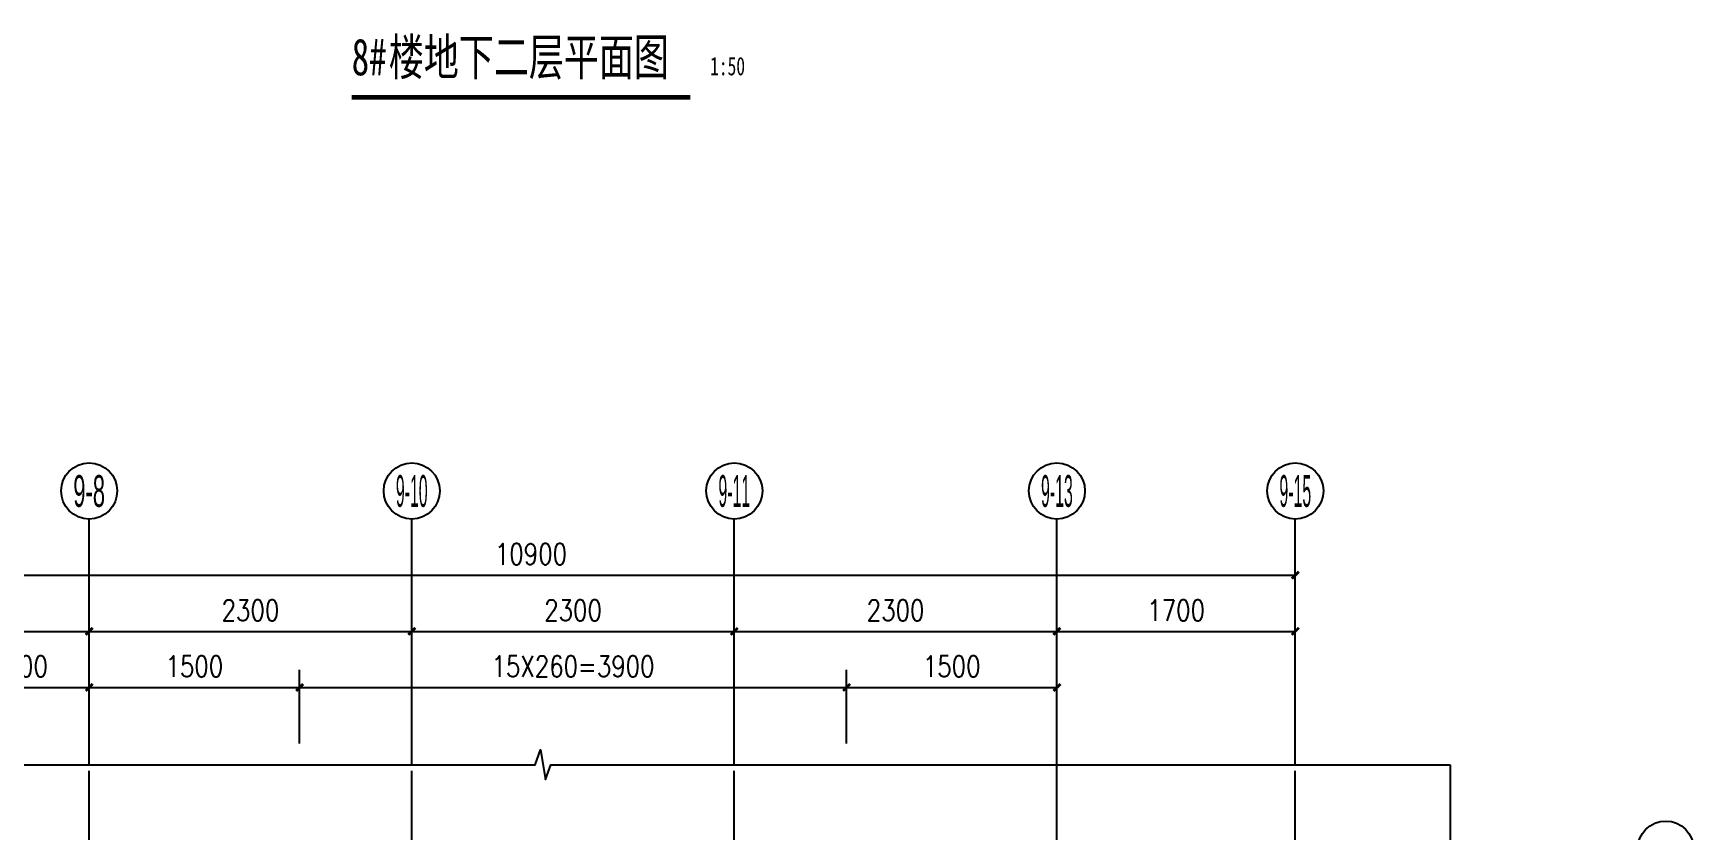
# Model space of a CAD drawing. Extents: x 718358 to 1668613, y -348838 to -159582.
# Drawn here: x 755953 to 767793, y -251626 to -245944 of the extents above; entities that cross this region are included whole.
import ezdxf
from ezdxf.enums import TextEntityAlignment as Align

# ---------------------------------------------------------------- set-up
doc = ezdxf.new("R2010")
doc.units = 0
doc.header["$LTSCALE"] = 1000
doc.linetypes.add('DASH', pattern=[0.35, 0.25, -0.1])
doc.linetypes.add('DOTE', pattern=[2.42, 2, -0.2, 0.02, -0.2])
for name, color, linetype in [('停车位', 5, 'Continuous'), ('建-尺寸', 73, 'Continuous'), ('建-符号', 3, 'Continuous'), ('建-符号说明', 7, 'Continuous'), ('建-轴标', 3, 'Continuous'), ('建-轴网', 14, 'DOTE')]:
    doc.layers.add(name, color=color, linetype=linetype)
doc.styles.add('_TCH_AXIS', font='gt宽度调整.shx', dxfattribs={"bigfont": 'gt国标汉字.shx'})
doc.styles.add('DIM_FONT', font='SIMPLEX.shx', dxfattribs={"width": 0.8, "bigfont": 'GBCBIG.shx'})
doc.styles.add('黑体字', font='simhei.ttf', dxfattribs={"width": 0.7})
doc.dimstyles.new('DIMN50', dxfattribs={"dimscale": 0.5, "dimtxt": 300, "dimasz": 100, "dimexe": 250, "dimexo": 300, "dimgap": 150, "dimtad": 1, "dimdec": 0, "dimzin": 0, "dimdsep": 46, "dimtxsty": 'DIM_FONT', "dimblk": 'ARCHTICK', "dimcen": 0.09, "dimdle": 1, "dimclrt": 7, "dimazin": 2, "dimtfac": 1, "dimtdec": 0, "dimtix": 1, "dimtmove": 2, "dimatfit": 3, "dimldrblk": 'ARCHTICK', "dimfxl": 1, "dimtolj": 1, "dimtzin": 0, "dimarcsym": 0})

# ---------------------------------------------------------------- blocks, each defined once
blk = doc.blocks.new('_ArchTick')
at = {"color": 0, "linetype": 'ByBlock', "const_width": 0.4}
blk.add_lwpolyline([(-0.5, -0.5), (0.5, 0.5)], dxfattribs=at)
blk = doc.blocks.new('*D3310')
at = {"layer": 'Defpoints', "color": 0, "transparency": 16777216}
for p in [(764952, -249805), (754052, -250976), (764952, -250976)]:
    blk.add_point(p, dxfattribs=at)
at = {"layer": '建-尺寸', "color": 0, "lineweight": -2, "transparency": 16777216}
for p, q in [((754052, -250826), (754052, -249680)), ((764952, -250826), (764952, -249680)), ((754051, -249805), (764953, -249805))]:
    blk.add_line(p, q, dxfattribs=at)
at = {"layer": '建-尺寸', "color": 0, "lineweight": -2, "transparency": 16777216, "xscale": 50, "yscale": 50, "zscale": 50, "rotation": 180}
blk.add_blockref('_ArchTick', (754052, -249805), dxfattribs=at)
at = {"layer": '建-尺寸', "color": 0, "lineweight": -2, "transparency": 16777216, "xscale": 50, "yscale": 50, "zscale": 50}
blk.add_blockref('_ArchTick', (764952, -249805), dxfattribs=at)
at = {"layer": '建-尺寸', "color": 7, "transparency": 16777216, "insert": (759502, -249655), "char_height": 150, "attachment_point": 5, "style": 'DIM_FONT'}
blk.add_mtext('\\A1;10900', dxfattribs=at)
blk = doc.blocks.new('*D3312')
at = {"layer": 'Defpoints', "color": 0, "transparency": 16777216}
for p in [(756352, -250605), (755352, -251155), (756352, -251155)]:
    blk.add_point(p, dxfattribs=at)
at = {"layer": '建-尺寸', "color": 0, "lineweight": -2, "transparency": 16777216}
for p, q in [((755352, -251005), (755352, -250480)), ((756352, -251005), (756352, -250480)), ((755352, -250605), (756352, -250605))]:
    blk.add_line(p, q, dxfattribs=at)
at = {"layer": '建-尺寸', "color": 0, "lineweight": -2, "transparency": 16777216, "xscale": 50, "yscale": 50, "zscale": 50, "rotation": 180}
blk.add_blockref('_ArchTick', (755352, -250605), dxfattribs=at)
at = {"layer": '建-尺寸', "color": 0, "lineweight": -2, "transparency": 16777216, "xscale": 50, "yscale": 50, "zscale": 50}
blk.add_blockref('_ArchTick', (756352, -250605), dxfattribs=at)
at = {"layer": '建-尺寸', "color": 7, "transparency": 16777216, "insert": (755852, -250455), "char_height": 150, "attachment_point": 5, "style": 'DIM_FONT'}
blk.add_mtext('\\A1;1000', dxfattribs=at)
blk = doc.blocks.new('*D3313')
at = {"layer": 'Defpoints', "color": 0, "transparency": 16777216}
for p in [(757852, -250605), (756352, -251155), (757852, -251155)]:
    blk.add_point(p, dxfattribs=at)
at = {"layer": '建-尺寸', "color": 0, "lineweight": -2, "transparency": 16777216}
for p, q in [((756352, -251005), (756352, -250480)), ((757852, -251005), (757852, -250480)), ((756351, -250605), (757853, -250605))]:
    blk.add_line(p, q, dxfattribs=at)
at = {"layer": '建-尺寸', "color": 0, "lineweight": -2, "transparency": 16777216, "xscale": 50, "yscale": 50, "zscale": 50, "rotation": 180}
blk.add_blockref('_ArchTick', (756352, -250605), dxfattribs=at)
at = {"layer": '建-尺寸', "color": 0, "lineweight": -2, "transparency": 16777216, "xscale": 50, "yscale": 50, "zscale": 50}
blk.add_blockref('_ArchTick', (757852, -250605), dxfattribs=at)
at = {"layer": '建-尺寸', "color": 7, "transparency": 16777216, "insert": (757102, -250455), "char_height": 150, "attachment_point": 5, "style": 'DIM_FONT'}
blk.add_mtext('\\A1;1500', dxfattribs=at)
blk = doc.blocks.new('*D3314')
at = {"layer": 'Defpoints', "color": 0, "transparency": 16777216}
for p in [(761752, -250605), (757852, -251155), (761752, -251155)]:
    blk.add_point(p, dxfattribs=at)
at = {"layer": '建-尺寸', "color": 0, "lineweight": -2, "transparency": 16777216}
for p, q in [((757852, -251005), (757852, -250480)), ((761752, -251005), (761752, -250480)), ((757852, -250605), (761753, -250605))]:
    blk.add_line(p, q, dxfattribs=at)
at = {"layer": '建-尺寸', "color": 0, "lineweight": -2, "transparency": 16777216, "xscale": 50, "yscale": 50, "zscale": 50, "rotation": 180}
blk.add_blockref('_ArchTick', (757852, -250605), dxfattribs=at)
at = {"layer": '建-尺寸', "color": 0, "lineweight": -2, "transparency": 16777216, "xscale": 50, "yscale": 50, "zscale": 50}
blk.add_blockref('_ArchTick', (761752, -250605), dxfattribs=at)
at = {"layer": '建-尺寸', "color": 7, "transparency": 16777216, "insert": (759802, -250455), "char_height": 150, "attachment_point": 5, "style": 'DIM_FONT'}
blk.add_mtext('\\A1;15X260=3900', dxfattribs=at)
blk = doc.blocks.new('*D3315')
at = {"layer": 'Defpoints', "color": 0, "transparency": 16777216}
for p in [(763252, -250605), (761752, -251155), (763252, -251155)]:
    blk.add_point(p, dxfattribs=at)
at = {"layer": '建-尺寸', "color": 0, "lineweight": -2, "transparency": 16777216}
for p, q in [((761752, -251005), (761752, -250480)), ((763252, -251005), (763252, -250480)), ((761752, -250605), (763253, -250605))]:
    blk.add_line(p, q, dxfattribs=at)
at = {"layer": '建-尺寸', "color": 0, "lineweight": -2, "transparency": 16777216, "xscale": 50, "yscale": 50, "zscale": 50, "rotation": 180}
blk.add_blockref('_ArchTick', (761752, -250605), dxfattribs=at)
at = {"layer": '建-尺寸', "color": 0, "lineweight": -2, "transparency": 16777216, "xscale": 50, "yscale": 50, "zscale": 50}
blk.add_blockref('_ArchTick', (763252, -250605), dxfattribs=at)
at = {"layer": '建-尺寸', "color": 7, "transparency": 16777216, "insert": (762502, -250455), "char_height": 150, "attachment_point": 5, "style": 'DIM_FONT'}
blk.add_mtext('\\A1;1500', dxfattribs=at)
blk = doc.blocks.new('*D3316')
at = {"layer": 'Defpoints', "color": 0, "transparency": 16777216}
for p in [(756352, -250205), (754052, -251155), (756352, -251155)]:
    blk.add_point(p, dxfattribs=at)
at = {"layer": '建-尺寸', "color": 0, "lineweight": -2, "transparency": 16777216}
for p, q in [((754052, -251005), (754052, -250080)), ((756352, -251005), (756352, -250080)), ((754052, -250205), (756352, -250205))]:
    blk.add_line(p, q, dxfattribs=at)
at = {"layer": '建-尺寸', "color": 0, "lineweight": -2, "transparency": 16777216, "xscale": 50, "yscale": 50, "zscale": 50, "rotation": 180}
blk.add_blockref('_ArchTick', (754052, -250205), dxfattribs=at)
at = {"layer": '建-尺寸', "color": 0, "lineweight": -2, "transparency": 16777216, "xscale": 50, "yscale": 50, "zscale": 50}
blk.add_blockref('_ArchTick', (756352, -250205), dxfattribs=at)
at = {"layer": '建-尺寸', "color": 7, "transparency": 16777216, "insert": (755202, -250055), "char_height": 150, "attachment_point": 5, "style": 'DIM_FONT'}
blk.add_mtext('\\A1;2300', dxfattribs=at)
blk = doc.blocks.new('*D3317')
at = {"layer": 'Defpoints', "color": 0, "transparency": 16777216}
for p in [(758652, -250205), (756352, -251155), (758652, -251155)]:
    blk.add_point(p, dxfattribs=at)
at = {"layer": '建-尺寸', "color": 0, "lineweight": -2, "transparency": 16777216}
for p, q in [((756352, -251005), (756352, -250080)), ((758652, -251005), (758652, -250080)), ((756351, -250205), (758652, -250205))]:
    blk.add_line(p, q, dxfattribs=at)
at = {"layer": '建-尺寸', "color": 0, "lineweight": -2, "transparency": 16777216, "xscale": 50, "yscale": 50, "zscale": 50, "rotation": 180}
blk.add_blockref('_ArchTick', (756352, -250205), dxfattribs=at)
at = {"layer": '建-尺寸', "color": 0, "lineweight": -2, "transparency": 16777216, "xscale": 50, "yscale": 50, "zscale": 50}
blk.add_blockref('_ArchTick', (758652, -250205), dxfattribs=at)
at = {"layer": '建-尺寸', "color": 7, "transparency": 16777216, "insert": (757502, -250055), "char_height": 150, "attachment_point": 5, "style": 'DIM_FONT'}
blk.add_mtext('\\A1;2300', dxfattribs=at)
blk = doc.blocks.new('*D3318')
at = {"layer": 'Defpoints', "color": 0, "transparency": 16777216}
for p in [(760952, -250205), (758652, -251155), (760952, -251155)]:
    blk.add_point(p, dxfattribs=at)
at = {"layer": '建-尺寸', "color": 0, "lineweight": -2, "transparency": 16777216}
for p, q in [((758652, -251005), (758652, -250080)), ((760952, -251005), (760952, -250080)), ((758651, -250205), (760952, -250205))]:
    blk.add_line(p, q, dxfattribs=at)
at = {"layer": '建-尺寸', "color": 0, "lineweight": -2, "transparency": 16777216, "xscale": 50, "yscale": 50, "zscale": 50, "rotation": 180}
blk.add_blockref('_ArchTick', (758652, -250205), dxfattribs=at)
at = {"layer": '建-尺寸', "color": 0, "lineweight": -2, "transparency": 16777216, "xscale": 50, "yscale": 50, "zscale": 50}
blk.add_blockref('_ArchTick', (760952, -250205), dxfattribs=at)
at = {"layer": '建-尺寸', "color": 7, "transparency": 16777216, "insert": (759802, -250055), "char_height": 150, "attachment_point": 5, "style": 'DIM_FONT'}
blk.add_mtext('\\A1;2300', dxfattribs=at)
blk = doc.blocks.new('*D3319')
at = {"layer": 'Defpoints', "color": 0, "transparency": 16777216}
for p in [(763252, -250205), (760952, -251155), (763252, -251155)]:
    blk.add_point(p, dxfattribs=at)
at = {"layer": '建-尺寸', "color": 0, "lineweight": -2, "transparency": 16777216}
for p, q in [((760952, -251005), (760952, -250080)), ((763252, -251005), (763252, -250080)), ((760951, -250205), (763253, -250205))]:
    blk.add_line(p, q, dxfattribs=at)
at = {"layer": '建-尺寸', "color": 0, "lineweight": -2, "transparency": 16777216, "xscale": 50, "yscale": 50, "zscale": 50, "rotation": 180}
blk.add_blockref('_ArchTick', (760952, -250205), dxfattribs=at)
at = {"layer": '建-尺寸', "color": 0, "lineweight": -2, "transparency": 16777216, "xscale": 50, "yscale": 50, "zscale": 50}
blk.add_blockref('_ArchTick', (763252, -250205), dxfattribs=at)
at = {"layer": '建-尺寸', "color": 7, "transparency": 16777216, "insert": (762102, -250055), "char_height": 150, "attachment_point": 5, "style": 'DIM_FONT'}
blk.add_mtext('\\A1;2300', dxfattribs=at)
blk = doc.blocks.new('*D3320')
at = {"layer": 'Defpoints', "color": 0, "transparency": 16777216}
for p in [(764952, -250205), (763252, -251155), (764952, -251155)]:
    blk.add_point(p, dxfattribs=at)
at = {"layer": '建-尺寸', "color": 0, "lineweight": -2, "transparency": 16777216}
for p, q in [((763252, -251005), (763252, -250080)), ((764952, -251005), (764952, -250080)), ((763252, -250205), (764953, -250205))]:
    blk.add_line(p, q, dxfattribs=at)
at = {"layer": '建-尺寸', "color": 0, "lineweight": -2, "transparency": 16777216, "xscale": 50, "yscale": 50, "zscale": 50, "rotation": 180}
blk.add_blockref('_ArchTick', (763252, -250205), dxfattribs=at)
at = {"layer": '建-尺寸', "color": 0, "lineweight": -2, "transparency": 16777216, "xscale": 50, "yscale": 50, "zscale": 50}
blk.add_blockref('_ArchTick', (764952, -250205), dxfattribs=at)
at = {"layer": '建-尺寸', "color": 7, "transparency": 16777216, "insert": (764102, -250055), "char_height": 150, "attachment_point": 5, "style": 'DIM_FONT'}
blk.add_mtext('\\A1;1700', dxfattribs=at)

msp = doc.modelspace()

# ---------------------------------------------------------------- linework, layer by layer
at = {"layer": '停车位', "linetype": 'DASH'}
msp.add_lwpolyline([(763252.2, -251562.4), (763252.2, -251154.9)], dxfattribs=at)
at = {"layer": '建-符号', "const_width": 35}
msp.add_lwpolyline([(758223.9, -246400.5), (760639.5, -246400.5)], dxfattribs=at)
at = {"layer": '建-符号'}
for points in [[(753119.8, -251154.9), (759531.1, -251154.9), (759569.3, -251049.9), (759606.3, -251259.9), (759643.6, -251154.9), (766054.9, -251154.9)], [(766054.9, -251154.9), (766054.9, -254541.1), (766159.9, -254579.3), (765949.9, -254616.3), (766054.9, -254653.6), (766054.9, -258039.8)]]:
    msp.add_lwpolyline(points, dxfattribs=at)
at = {"layer": '建-轴标'}
for p, q in [((756352, -251154.9), (756351.5, -249404.9)), ((758652, -251154.9), (758651.5, -249404.9)), ((760952, -251154.9), (760951.5, -249404.9)), ((763252, -251154.9), (763251.5, -249404.9)), ((764952, -251154.9), (764951.5, -249404.9))]:
    msp.add_line(p, q, dxfattribs=at)
for centre in [(756352, -249204.9), (758652, -249204.9), (760952, -249204.9), (763252, -249204.9), (764952, -249204.9), (767593, -251756.5)]:
    msp.add_circle(centre, 200, dxfattribs=at)
at = {"layer": '建-轴网'}
for p, q in [((756351.9, -258039.8), (756351.9, -251154.9)), ((758651.9, -258039.8), (758651.9, -251154.9)), ((760951.9, -258039.8), (760951.9, -251154.9)), ((763251.9, -258039.8), (763251.9, -251154.9)), ((764951.9, -258039.8), (764951.9, -251154.9))]:
    msp.add_line(p, q, dxfattribs=at)

# ---------------------------------------------------------------- texts
at = {"layer": '建-符号说明', "style": '黑体字', "width": 0.7}
for s, height, p in [('8#', 261.39, (758223.9, -246243.4)), ('楼地下二层平面图', 261.39, (758488.6, -246243.4)), ('1:50', 130.7, (760779.5, -246243.4))]:
    msp.add_text(s, height=height, dxfattribs=at).set_placement(p)
at = {"layer": '建-轴标', "style": '_TCH_AXIS'}
for s, width, p, p2 in [('9-8', 0.35, (756238.9, -249318.1), (756465.1, -249318.1)), ('9-10', 0.276316, (758538.9, -249318.1), (758765.1, -249318.1)), ('9-11', 0.313433, (760838.9, -249318.1), (761065.1, -249318.1)), ('9-13', 0.276316, (763138.9, -249318.1), (763365.1, -249318.1)), ('9-15', 0.276316, (764838.9, -249318.1), (765065.1, -249318.1))]:
    msp.add_text(s, height=226.27, dxfattribs=dict(at, width=width)).set_placement(p, p2, align=Align.FIT)

# ---------------------------------------------------------------- dimensions: what is measured, and where the dimension line sits
at = {"layer": '建-尺寸'}
for p1, p2, distance, picture, middle in [((754051.8, -250976.2), (764952.1, -250976.2), 1171.3, '*D3310', (759501.9, -249654.9)), ((754052.1, -251154.9), (756352, -251154.9), 950, '*D3316', (755202, -250054.9)), ((756352, -251154.9), (758652, -251154.9), 950, '*D3317', (757502, -250054.9)), ((758652, -251154.9), (760952, -251154.9), 950, '*D3318', (759802, -250054.9)), ((760952, -251154.9), (763252.1, -251154.9), 950, '*D3319', (762102, -250054.9)), ((763252.1, -251154.9), (764952.1, -251154.9), 950, '*D3320', (764102.1, -250054.9)), ((755352.1, -251154.9), (756352, -251154.9), 550, '*D3312', (755852, -250454.9)), ((756352, -251154.9), (757852.1, -251154.9), 550, '*D3313', (757102, -250454.9)), ((761752.1, -251154.9), (763252.1, -251154.9), 550, '*D3315', (762502.1, -250454.9))]:
    dim = msp.add_aligned_dim(p1=p1, p2=p2, distance=distance, dimstyle='DIMN50', dxfattribs=at)
    dim.commit()
    dim.dimension.update_dxf_attribs({"geometry": picture, "text_midpoint": middle})
dim = msp.add_aligned_dim(p1=(757852.1, -251154.9), p2=(761752.1, -251154.9), distance=550, text='15X260=3900', dimstyle='DIMN50', dxfattribs=at)
dim.commit()
dim.dimension.update_dxf_attribs({"geometry": '*D3314', "text_midpoint": (759802.1, -250454.9)})

doc.saveas('drawing.dxf')
